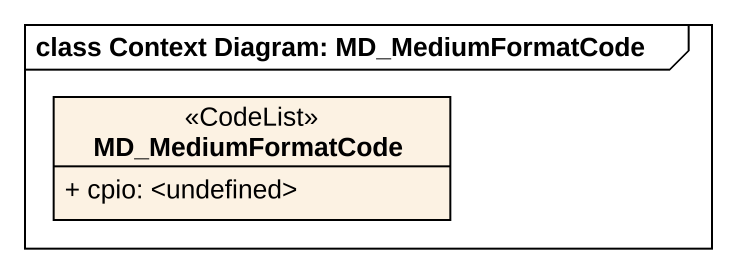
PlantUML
@startuml
mainframe class Context Diagram: MD_MediumFormatCode
hide circle
hide empty members
skinparam classAttributeIconSize 0
class MD_MediumFormatCode <<CodeList>> {
  + cpio: <undefined>
}
@enduml
